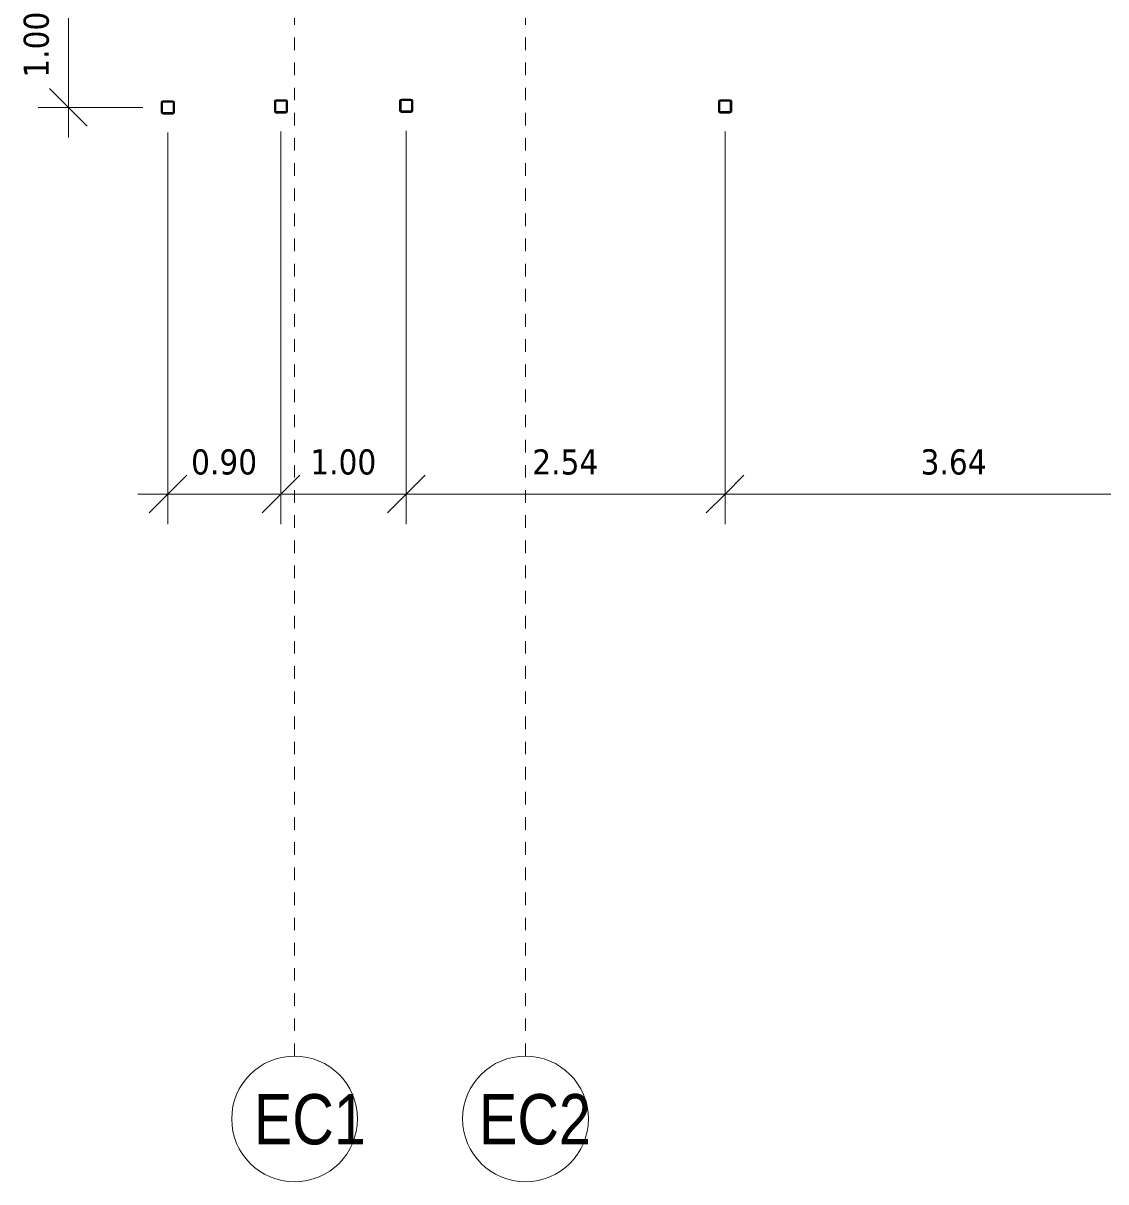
# Model space of a CAD drawing. Header units: metres. Extents: x 118 to 451, y -76 to 55.
# Drawn here: x 261.2 to 269.81, y -36.66 to -27.45 of the extents above; entities that cross this region are included whole.
import ezdxf

# ---------------------------------------------------------------- set-up
doc = ezdxf.new("R2010")
doc.units = ezdxf.units.M
doc.linetypes.add('Grid Line', pattern=[0.022225, 0.0127, -0.003175, 0.003175, -0.003175])
for name, color, linetype, lineweight in [('A-ANNO-DIMS', 7, 'Continuous', 9), ('A-ANNO-DIMS-100', 7, 'Continuous', 9), ('S-COLS', 7, 'Continuous', 9), ('S-GRID', 7, 'Continuous', 9), ('S-GRID-IDEN', 7, 'Continuous', 9)]:
    doc.layers.add(name, color=color, linetype=linetype, lineweight=lineweight)
doc.styles.add('Saira Condensed', font='SairaCondensed-Regular.ttf', dxfattribs={"height": 0.4})
doc.styles.add('Tahoma', font='tahoma.ttf', dxfattribs={"height": 0.2})
doc.dimstyles.new('R_Tahoma_2_0', dxfattribs={"dimscale": 0.3048, "dimtxt": 0.208804, "dimasz": 0.984252, "dimexe": 0.787402, "dimexo": 0.492126, "dimgap": 0.328084, "dimtad": 1, "dimrnd": 0.01, "dimzin": 0, "dimdsep": 46, "dimtxsty": 'Tahoma', "dimblk1": 'OBLIQUE', "dimblk2": 'OBLIQUE', "dimsah": 1, "dimcen": 0.09, "dimdle": 0.787402, "dimazin": 2, "dimtfac": 1, "dimtdec": 4, "dimtix": 1, "dimtmove": 0, "dimatfit": 3, "dimfxl": 1, "dimtvp": 1, "dimtolj": 1, "dimtzin": 0, "dimarcsym": 2})

# ---------------------------------------------------------------- blocks, each defined once
blk = doc.blocks.new('FCA_N_Columna de acero - 100x100mm-1776650-Nivel Base-EC')
at = {"layer": 'S-COLS'}
h = blk.add_hatch(dxfattribs=at)
h.set_pattern_fill('FP_9', color=256, style=0, pattern_type=2)
h.set_pattern_definition([(45, (-14.471, 28.116), (-0.2474874, 0.2474874), []), (45, (-14.471, 28.491), (-0.2474874, 0.2474874), [])])
h.paths.add_polyline_path([(-0.038, -0.05), (0.038, -0.05), (0.0465, -0.0465), (0.05, -0.038), (0.05, 0.038), (0.0465, 0.0465), (0.038, 0.05), (-0.038, 0.05), (-0.0465, 0.0465), (-0.05, 0.038), (-0.05, -0.038), (-0.0465, -0.0465)])
h.paths.add_polyline_path([(-0.038, -0.044), (-0.0422, -0.0422), (-0.044, -0.038), (-0.044, 0.038), (-0.0422, 0.0422), (-0.038, 0.044), (0.038, 0.044), (0.0422, 0.0422), (0.044, 0.038), (0.044, -0.038), (0.0422, -0.0422), (0.038, -0.044)])
at = {"layer": 'S-COLS', "lineweight": 35}
for p, q in [((-0.05, 0.038), (-0.05, -0.038)), ((-0.044, -0.038), (-0.044, 0.038)), ((0.038, 0.05), (-0.038, 0.05)), ((-0.038, 0.044), (0.038, 0.044)), ((0.044, 0.038), (0.044, -0.038)), ((0.05, -0.038), (0.05, 0.038)), ((0.038, -0.044), (-0.038, -0.044)), ((-0.038, -0.05), (0.038, -0.05))]:
    blk.add_line(p, q, dxfattribs=at)
for centre, radius, start, end in [((-0.038, 0.038), 0.012, 90, 180), ((-0.038, 0.038), 0.006, 90, 180), ((0.038, 0.038), 0.012, 360, 90), ((0.038, 0.038), 0.006, 0, 90), ((-0.038, -0.038), 0.012, 180, 270), ((-0.038, -0.038), 0.006, 180, 270), ((0.038, -0.038), 0.012, 270, 360), ((0.038, -0.038), 0.006, 270, 0)]:
    blk.add_arc(centre, radius, start, end, dxfattribs=at)
blk = doc.blocks.new('FCA_N_Columna de acero - 100x100mm-V10-Nivel Base-EC')
at = {"layer": 'S-COLS'}
h = blk.add_hatch(dxfattribs=at)
h.set_pattern_fill('FP_10', color=256, style=0, pattern_type=2)
h.set_pattern_definition([(45, (-15.371, 28.108), (-0.2474874, 0.2474874), []), (45, (-15.371, 28.483), (-0.2474874, 0.2474874), [])])
h.paths.add_polyline_path([(-0.038, -0.05), (0.038, -0.05), (0.0465, -0.0465), (0.05, -0.038), (0.05, 0.038), (0.0465, 0.0465), (0.038, 0.05), (-0.038, 0.05), (-0.0465, 0.0465), (-0.05, 0.038), (-0.05, -0.038), (-0.0465, -0.0465)])
h.paths.add_polyline_path([(-0.038, -0.044), (-0.0422, -0.0422), (-0.044, -0.038), (-0.044, 0.038), (-0.0422, 0.0422), (-0.038, 0.044), (0.038, 0.044), (0.0422, 0.0422), (0.044, 0.038), (0.044, -0.038), (0.0422, -0.0422), (0.038, -0.044)])
at = {"layer": 'S-COLS', "lineweight": 35}
for p, q in [((-0.05, 0.038), (-0.05, -0.038)), ((-0.044, -0.038), (-0.044, 0.038)), ((0.038, 0.05), (-0.038, 0.05)), ((-0.038, 0.044), (0.038, 0.044)), ((0.044, 0.038), (0.044, -0.038)), ((0.05, -0.038), (0.05, 0.038)), ((0.038, -0.044), (-0.038, -0.044)), ((-0.038, -0.05), (0.038, -0.05))]:
    blk.add_line(p, q, dxfattribs=at)
for centre, radius, start, end in [((-0.038, 0.038), 0.012, 90, 180), ((-0.038, 0.038), 0.006, 90, 180), ((0.038, 0.038), 0.012, 360, 90), ((0.038, 0.038), 0.006, 0, 90), ((-0.038, -0.038), 0.012, 180, 270), ((-0.038, -0.038), 0.006, 180, 270), ((0.038, -0.038), 0.012, 270, 360), ((0.038, -0.038), 0.006, 270, 0)]:
    blk.add_arc(centre, radius, start, end, dxfattribs=at)
blk = doc.blocks.new('FCA_N_Columna de acero - 100x100mm-V11-Nivel Base-EC')
at = {"layer": 'S-COLS'}
h = blk.add_hatch(dxfattribs=at)
h.set_pattern_fill('FP_11', color=256, style=0, pattern_type=2)
h.set_pattern_definition([(45, (-16.367, 28.103), (-0.2474874, 0.2474874), []), (45, (-16.367, 28.478), (-0.2474874, 0.2474874), [])])
h.paths.add_polyline_path([(-0.038, -0.05), (0.038, -0.05), (0.0465, -0.0465), (0.05, -0.038), (0.05, 0.038), (0.0465, 0.0465), (0.038, 0.05), (-0.038, 0.05), (-0.0465, 0.0465), (-0.05, 0.038), (-0.05, -0.038), (-0.0465, -0.0465)])
h.paths.add_polyline_path([(-0.038, -0.044), (-0.0422, -0.0422), (-0.044, -0.038), (-0.044, 0.038), (-0.0422, 0.0422), (-0.038, 0.044), (0.038, 0.044), (0.0422, 0.0422), (0.044, 0.038), (0.044, -0.038), (0.0422, -0.0422), (0.038, -0.044)])
at = {"layer": 'S-COLS', "lineweight": 35}
for p, q in [((-0.05, 0.038), (-0.05, -0.038)), ((-0.044, -0.038), (-0.044, 0.038)), ((0.038, 0.05), (-0.038, 0.05)), ((-0.038, 0.044), (0.038, 0.044)), ((0.044, 0.038), (0.044, -0.038)), ((0.05, -0.038), (0.05, 0.038)), ((0.038, -0.044), (-0.038, -0.044)), ((-0.038, -0.05), (0.038, -0.05))]:
    blk.add_line(p, q, dxfattribs=at)
for centre, radius, start, end in [((-0.038, 0.038), 0.012, 90, 180), ((-0.038, 0.038), 0.006, 90, 180), ((0.038, 0.038), 0.012, 360, 90), ((0.038, 0.038), 0.006, 0, 90), ((-0.038, -0.038), 0.012, 180, 270), ((-0.038, -0.038), 0.006, 180, 270), ((0.038, -0.038), 0.012, 270, 360), ((0.038, -0.038), 0.006, 270, 0)]:
    blk.add_arc(centre, radius, start, end, dxfattribs=at)
blk = doc.blocks.new('FCA_N_Columna de acero - 100x100mm-1776978-Nivel Base-EC')
at = {"layer": 'S-COLS'}
h = blk.add_hatch(dxfattribs=at)
h.set_pattern_fill('FP_17', color=256, style=0, pattern_type=2)
h.set_pattern_definition([(45, (-18.903, 28.108), (-0.2474874, 0.2474874), []), (45, (-18.903, 28.483), (-0.2474874, 0.2474874), [])])
h.paths.add_polyline_path([(-0.038, -0.05), (0.038, -0.05), (0.0465, -0.0465), (0.05, -0.038), (0.05, 0.038), (0.0465, 0.0465), (0.038, 0.05), (-0.038, 0.05), (-0.0465, 0.0465), (-0.05, 0.038), (-0.05, -0.038), (-0.0465, -0.0465)])
h.paths.add_polyline_path([(-0.038, -0.044), (-0.0422, -0.0422), (-0.044, -0.038), (-0.044, 0.038), (-0.0422, 0.0422), (-0.038, 0.044), (0.038, 0.044), (0.0422, 0.0422), (0.044, 0.038), (0.044, -0.038), (0.0422, -0.0422), (0.038, -0.044)])
at = {"layer": 'S-COLS', "lineweight": 35}
for p, q in [((-0.05, 0.038), (-0.05, -0.038)), ((-0.044, -0.038), (-0.044, 0.038)), ((0.038, 0.05), (-0.038, 0.05)), ((-0.038, 0.044), (0.038, 0.044)), ((0.044, 0.038), (0.044, -0.038)), ((0.05, -0.038), (0.05, 0.038)), ((0.038, -0.044), (-0.038, -0.044)), ((-0.038, -0.05), (0.038, -0.05))]:
    blk.add_line(p, q, dxfattribs=at)
for centre, radius, start, end in [((-0.038, 0.038), 0.012, 90, 180), ((-0.038, 0.038), 0.006, 90, 180), ((0.038, 0.038), 0.012, 360, 90), ((0.038, 0.038), 0.006, 0, 90), ((-0.038, -0.038), 0.012, 180, 270), ((-0.038, -0.038), 0.006, 180, 270), ((0.038, -0.038), 0.012, 270, 360), ((0.038, -0.038), 0.006, 270, 0)]:
    blk.add_arc(centre, radius, start, end, dxfattribs=at)
blk = doc.blocks.new('Grid - 5mm-1144975-Nivel Base-EC')
at = {"layer": 'S-GRID-IDEN', "color": 253, "true_color": 0xaaaaaa}
blk.add_circle((0, 0), 0.005, dxfattribs=at)
blk = doc.blocks.new('DIMBLOCK9-Nivel Base-EC')
at = {"layer": 'A-ANNO-DIMS-100', "lineweight": 35}
for p, q in [((261.5566, -27.1138), (261.4066, -26.9638)), ((261.5566, -27.1138), (261.7066, -27.2638)), ((261.5566, -28.116), (261.4066, -27.966)), ((261.5566, -28.116), (261.7066, -28.266))]:
    blk.add_line(p, q, dxfattribs=at)
at = {"layer": 'A-ANNO-DIMS-100'}
for p, q in [((261.5566, -27.1138), (261.3166, -27.1138)), ((261.5566, -28.356), (261.5566, -27.1138)), ((261.5566, -27.1138), (262.1478, -27.1138)), ((261.5566, -28.116), (261.3166, -28.116)), ((261.5566, -28.116), (262.1478, -28.116))]:
    blk.add_line(p, q, dxfattribs=at)
at = {"layer": 'A-ANNO-DIMS-100', "color": 0, "insert": (261.2003, -27.8801), "char_height": 0.2, "width": 0.636356, "attachment_point": 1, "rotation": 90, "line_spacing_factor": 0.994306, "style": 'Tahoma'}
blk.add_mtext('1.00', dxfattribs=at)
blk = doc.blocks.new('_Oblique')
at = {"color": 0, "linetype": 'ByBlock', "lineweight": -2}
blk.add_line((-0.5, -0.5), (0.5, 0.5), dxfattribs=at)
blk = doc.blocks.new('DIMBLOCK15-Nivel Base-EC')
at = {"layer": 'A-ANNO-DIMS-100'}
for p, q in [((266.7806, -31.1914), (266.7806, -28.3081)), ((270.4217, -31.1914), (270.4217, -28.3511)), ((270.4217, -31.1914), (266.7806, -31.1914)), ((266.7806, -31.1914), (266.7806, -31.4314)), ((270.4217, -31.1914), (270.4217, -31.4314))]:
    blk.add_line(p, q, dxfattribs=at)
at = {"layer": 'A-ANNO-DIMS-100', "lineweight": 35}
for p, q in [((266.7806, -31.1914), (266.9306, -31.0414)), ((270.4217, -31.1914), (270.5717, -31.0414)), ((266.7806, -31.1914), (266.6306, -31.3414)), ((270.4217, -31.1914), (270.2717, -31.3414))]:
    blk.add_line(p, q, dxfattribs=at)
at = {"layer": 'A-ANNO-DIMS-100', "color": 0, "insert": (268.336, -30.8351), "char_height": 0.2, "width": 0.636356, "attachment_point": 1, "line_spacing_factor": 0.994306, "style": 'Tahoma'}
blk.add_mtext('3.64', dxfattribs=at)
blk = doc.blocks.new('DIMBLOCK16-Nivel Base-EC')
at = {"layer": 'A-ANNO-DIMS-100'}
for p, q in [((264.2439, -31.1914), (264.2439, -28.303)), ((266.7806, -31.1914), (266.7806, -28.3081)), ((266.7806, -31.1914), (264.2439, -31.1914)), ((264.2439, -31.1914), (264.2439, -31.4314)), ((266.7806, -31.1914), (266.7806, -31.4314))]:
    blk.add_line(p, q, dxfattribs=at)
at = {"layer": 'A-ANNO-DIMS-100', "lineweight": 35}
for p, q in [((264.2439, -31.1914), (264.3939, -31.0414)), ((266.7806, -31.1914), (266.9306, -31.0414)), ((264.2439, -31.1914), (264.0939, -31.3414)), ((266.7806, -31.1914), (266.6306, -31.3414))]:
    blk.add_line(p, q, dxfattribs=at)
at = {"layer": 'A-ANNO-DIMS-100', "color": 0, "insert": (265.2471, -30.8351), "char_height": 0.2, "width": 0.636356, "attachment_point": 1, "line_spacing_factor": 0.994306, "style": 'Tahoma'}
blk.add_mtext('2.54', dxfattribs=at)
blk = doc.blocks.new('DIMBLOCK17-Nivel Base-EC')
at = {"layer": 'A-ANNO-DIMS-100'}
for p, q in [((263.2477, -31.1914), (263.2477, -28.3082)), ((264.2439, -31.1914), (264.2439, -28.303)), ((264.2439, -31.1914), (263.2477, -31.1914)), ((263.2477, -31.1914), (263.2477, -31.4314)), ((264.2439, -31.1914), (264.2439, -31.4314))]:
    blk.add_line(p, q, dxfattribs=at)
at = {"layer": 'A-ANNO-DIMS-100', "lineweight": 35}
for p, q in [((263.2477, -31.1914), (263.3977, -31.0414)), ((264.2439, -31.1914), (264.3939, -31.0414)), ((263.2477, -31.1914), (263.0977, -31.3414)), ((264.2439, -31.1914), (264.0939, -31.3414))]:
    blk.add_line(p, q, dxfattribs=at)
at = {"layer": 'A-ANNO-DIMS-100', "color": 0, "insert": (263.4806, -30.8351), "char_height": 0.2, "width": 0.636356, "attachment_point": 1, "line_spacing_factor": 0.994306, "style": 'Tahoma'}
blk.add_mtext('1.00', dxfattribs=at)
blk = doc.blocks.new('DIMBLOCK18-Nivel Base-EC')
at = {"layer": 'A-ANNO-DIMS-100'}
for p, q in [((262.3478, -31.1914), (262.3478, -28.316)), ((263.2477, -31.1914), (263.2477, -28.3082)), ((263.2477, -31.1914), (262.1078, -31.1914)), ((262.3478, -31.1914), (262.3478, -31.4314)), ((263.2477, -31.1914), (263.2477, -31.4314))]:
    blk.add_line(p, q, dxfattribs=at)
at = {"layer": 'A-ANNO-DIMS-100', "lineweight": 35}
for p, q in [((262.3478, -31.1914), (262.4978, -31.0414)), ((263.2477, -31.1914), (263.3977, -31.0414)), ((262.3478, -31.1914), (262.1978, -31.3414)), ((263.2477, -31.1914), (263.0977, -31.3414))]:
    blk.add_line(p, q, dxfattribs=at)
at = {"layer": 'A-ANNO-DIMS-100', "color": 0, "insert": (262.5326, -30.8351), "char_height": 0.2, "width": 0.636356, "attachment_point": 1, "line_spacing_factor": 0.994306, "style": 'Tahoma'}
blk.add_mtext('0.90', dxfattribs=at)

msp = doc.modelspace()

# ---------------------------------------------------------------- linework, layer by layer
at = {"layer": 'S-GRID', "color": 253, "linetype": 'Grid Line', "true_color": 0xaaaaaa}
for p, q in [((263.3558, -35.6599), (263.3558, -10.0504)), ((265.193, -35.6599), (265.193, -10.0504))]:
    msp.add_line(p, q, dxfattribs=at)

# ---------------------------------------------------------------- block references
at = {"layer": 'S-COLS'}
for name, p in [('FCA_N_Columna de acero - 100x100mm-1776650-Nivel Base-EC', (262.3478, -28.116)), ('FCA_N_Columna de acero - 100x100mm-V10-Nivel Base-EC', (263.2477, -28.1082)), ('FCA_N_Columna de acero - 100x100mm-V11-Nivel Base-EC', (264.2439, -28.103)), ('FCA_N_Columna de acero - 100x100mm-1776978-Nivel Base-EC', (266.7806, -28.1081))]:
    msp.add_blockref(name, p, dxfattribs=at)
at = {"layer": 'S-GRID-IDEN', "color": 253, "true_color": 0xaaaaaa}
for p, xscale, yscale, zscale in [((263.3558, -36.1599), 99.99999999999994, 99.99999999999994, 99.99999999999994), ((265.193, -36.1599), 99.99999999999993, 99.99999999999993, 99.99999999999993)]:
    msp.add_blockref('Grid - 5mm-1144975-Nivel Base-EC', p, dxfattribs=dict(at, xscale=xscale, yscale=yscale, zscale=zscale))

# ---------------------------------------------------------------- texts
at = {"layer": 'S-GRID-IDEN', "color": 253, "true_color": 0xaaaaaa, "char_height": 0.4, "attachment_point": 1, "style": 'Saira Condensed'}
for s, insert, width in [('EC1', (263.032, -35.9622), 0.777637), ('EC2', (264.8227, -35.9622), 0.889873)]:
    msp.add_mtext(s, dxfattribs=dict(at, insert=insert, width=width))

# ---------------------------------------------------------------- dimensions: what is measured, and where the dimension line sits
at = {"layer": 'A-ANNO-DIMS'}
for base, p1, p2, angle, override, picture, middle in [((261.5566, -27.1138), (262.2978, -28.116), (262.2978, -27.1138), 90, {"dimpost": '<>', "dimfxl": 1.0022}, 'DIMBLOCK9-Nivel Base-EC', (261.3525, -27.6149)), ((263.2477, -31.1914), (264.2439, -28.153), (263.2477, -28.1582), 0, {"dimpost": '<>', "dimfxl": 0.996213}, 'DIMBLOCK17-Nivel Base-EC', (263.7458, -30.9873)), ((266.7806, -31.1914), (270.4217, -28.2011), (266.7806, -28.1581), 0, {"dimpost": '<>', "dimfxl": 3.641376}, 'DIMBLOCK15-Nivel Base-EC', (268.6011, -30.9873))]:
    dim = msp.add_linear_dim(base=base, p1=p1, p2=p2, angle=angle, dimstyle='R_Tahoma_2_0', override=override, dxfattribs=at)
    dim.commit()
    dim.dimension.update_dxf_attribs({"geometry": picture, "text_midpoint": middle})
for base, p1, p2, override, picture, middle in [((262.3478, -31.1914), (263.2477, -28.1582), (262.3478, -28.166), {"dimpost": '<>', "dimfxl": 0.899949}, 'DIMBLOCK18-Nivel Base-EC', (262.7977, -30.9873)), ((264.2439, -31.1914), (266.7806, -28.1581), (264.2439, -28.153), {"dimpost": '<>', "dimfxl": 2.536715}, 'DIMBLOCK16-Nivel Base-EC', (265.5122, -30.9873))]:
    dim = msp.add_linear_dim(base=base, p1=p1, p2=p2, dimstyle='R_Tahoma_2_0', override=override, dxfattribs=at)
    dim.commit()
    dim.dimension.update_dxf_attribs({"geometry": picture, "text_midpoint": middle})

doc.saveas('drawing.dxf')
